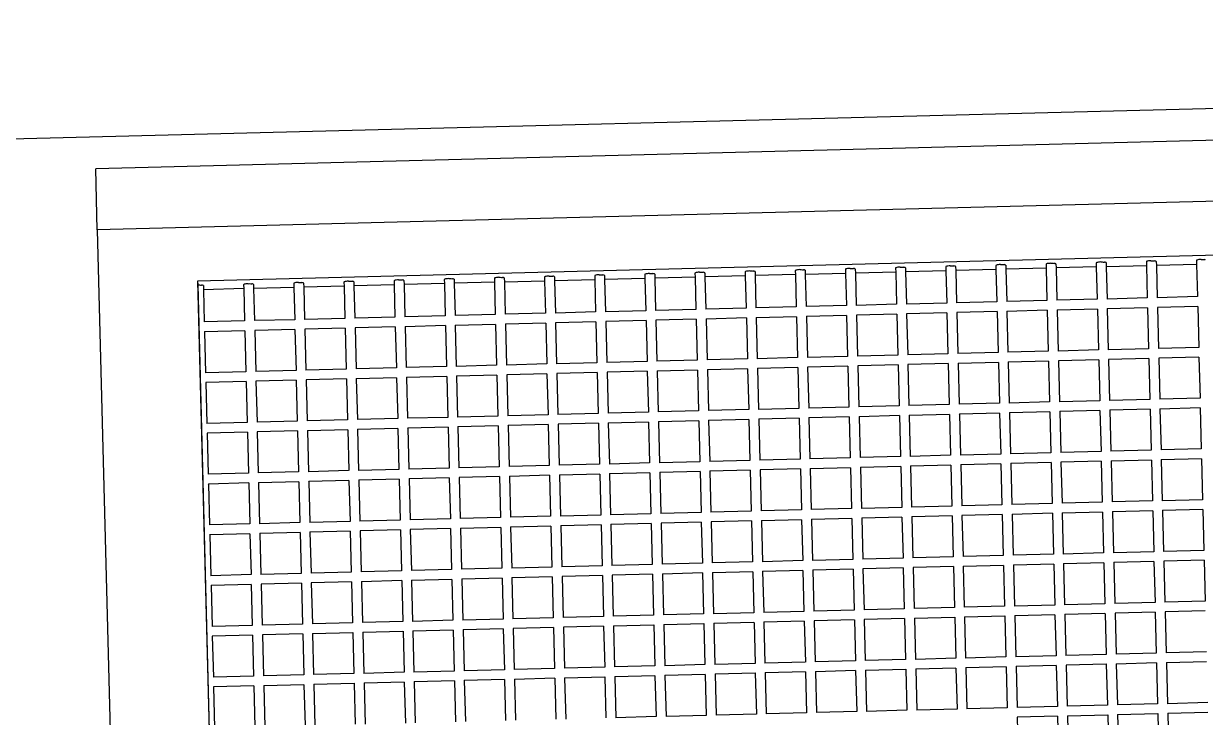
# Model space of a CAD drawing. Header units: inches. Extents: x -1841 to -80, y -100 to 1021.
# Drawn here: x -906.737 to -904.621, y 328.305 to 329.548 of the extents above; entities that cross this region are included whole.
import ezdxf

# ---------------------------------------------------------------- set-up
doc = ezdxf.new("R2010")
doc.units = ezdxf.units.IN
doc.header["$MEASUREMENT"] = 0
doc.layers.add('Edges', color=7, linetype='Continuous')

# ---------------------------------------------------------------- blocks, each defined once
blk = doc.blocks.new('infrared patio heater fr')
at = {"layer": 'Edges'}
for p, q in [((38, -8.984), (38, 6.971)), ((38, -9.061), (38, 6.971)), ((40, -10.152), (40, 6.998)), ((18.633, 0.173), (18.633, 1.001)), ((18.834, 0.173), (18.833, 1.001)), ((19.646, 0.173), (19.646, 1.001)), ((19.847, 0.173), (19.846, 1.001)), ((20.66, 0.173), (20.66, 1.001)), ((20.86, 0.173), (20.859, 1.001)), ((21.673, 0.173), (21.673, 1.001)), ((17.82, 0.173), (18.633, 0.173)), ((18.633, 0.167), (18.633, 0.173)), ((18.833, 0.17), (18.834, 0.173)), ((18.834, 0.173), (19.646, 0.173)), ((19.646, 0.167), (19.646, 0.173)), ((19.846, 0.17), (19.847, 0.173)), ((19.847, 0.173), (20.66, 0.173)), ((20.66, 0.167), (20.66, 0.173)), ((20.859, 0.17), (20.86, 0.173)), ((20.86, 0.173), (21.673, 0.173)), ((21.673, 0.167), (21.673, 0.173)), ((17.819, -0.026), (18.633, -0.025)), ((18.633, -0.853), (18.633, -0.025)), ((18.833, -0.026), (19.646, -0.025)), ((18.834, -0.853), (18.833, -0.026)), ((19.646, -0.853), (19.646, -0.025)), ((19.846, -0.026), (20.66, -0.025)), ((19.848, -0.853), (19.846, -0.026)), ((20.66, -0.853), (20.66, -0.025)), ((20.859, -0.026), (21.673, -0.025)), ((20.861, -0.853), (20.859, -0.026)), ((21.673, -0.853), (21.673, -0.025)), ((21.873, -0.026), (22.686, -0.025)), ((21.874, -0.853), (21.873, -0.026)), ((22.686, -0.853), (22.686, -0.025)), ((22.886, -0.026), (23.7, -0.025)), ((22.888, -0.853), (22.886, -0.026)), ((23.7, -0.853), (23.7, -0.025)), ((23.899, -0.026), (24.713, -0.025)), ((23.901, -0.853), (23.899, -0.026)), ((24.713, -0.853), (24.713, -0.025)), ((24.913, -0.026), (25.726, -0.025)), ((24.914, -0.853), (24.913, -0.026)), ((25.726, -0.853), (25.726, -0.025)), ((25.926, -0.026), (26.74, -0.025)), ((25.928, -0.853), (25.926, -0.026)), ((26.74, -0.853), (26.74, -0.025)), ((26.939, -0.026), (27.753, -0.025)), ((26.941, -0.853), (26.939, -0.026)), ((27.753, -0.853), (27.753, -0.025)), ((27.953, -0.026), (28.766, -0.025)), ((27.954, -0.853), (27.953, -0.026)), ((28.766, -0.853), (28.766, -0.025)), ((28.966, -0.026), (29.78, -0.025)), ((28.968, -0.853), (28.966, -0.026)), ((29.78, -0.853), (29.78, -0.025)), ((29.981, -0.853), (29.979, -0.026)), ((30.793, -0.853), (30.793, -0.025)), ((30.994, -0.853), (30.993, -0.026)), ((31.806, -0.853), (31.806, -0.025)), ((32.008, -0.853), (32.006, -0.026)), ((32.82, -0.853), (32.82, -0.025)), ((33.021, -0.853), (33.019, -0.026)), ((33.833, -0.853), (33.833, -0.025)), ((34.034, -0.853), (34.033, -0.026)), ((34.846, -0.853), (34.846, -0.025)), ((35.048, -0.853), (35.046, -0.026)), ((35.86, -0.853), (35.86, -0.025)), ((36.061, -0.853), (36.059, -0.026)), ((36.873, -0.853), (36.873, -0.025)), ((37.074, -0.853), (37.073, -0.026)), ((37.886, -0.853), (37.886, -0.025)), ((17.821, -0.853), (18.633, -0.853)), ((18.633, -0.859), (18.633, -0.853)), ((18.833, -0.855), (18.834, -0.853)), ((18.834, -0.853), (19.646, -0.853)), ((19.646, -0.859), (19.646, -0.853)), ((19.846, -0.855), (19.848, -0.853)), ((19.848, -0.853), (20.66, -0.853)), ((20.66, -0.859), (20.66, -0.853)), ((20.859, -0.855), (20.861, -0.853)), ((20.861, -0.853), (21.673, -0.853)), ((21.673, -0.859), (21.673, -0.853)), ((21.873, -0.855), (21.874, -0.853)), ((21.874, -0.853), (22.686, -0.853)), ((22.686, -0.859), (22.686, -0.853)), ((22.886, -0.855), (22.888, -0.853)), ((22.888, -0.853), (23.7, -0.853)), ((23.7, -0.859), (23.7, -0.853)), ((23.899, -0.855), (23.901, -0.853)), ((23.901, -0.853), (24.713, -0.853)), ((24.713, -0.859), (24.713, -0.853)), ((24.913, -0.855), (24.914, -0.853)), ((24.914, -0.853), (25.726, -0.853)), ((25.726, -0.859), (25.726, -0.853)), ((25.926, -0.855), (25.928, -0.853)), ((25.928, -0.853), (26.74, -0.853)), ((26.74, -0.859), (26.74, -0.853)), ((26.939, -0.855), (26.941, -0.853)), ((26.941, -0.853), (27.753, -0.853)), ((27.753, -0.859), (27.753, -0.853)), ((27.953, -0.855), (27.954, -0.853)), ((27.954, -0.853), (28.766, -0.853)), ((28.766, -0.859), (28.766, -0.853)), ((28.966, -0.855), (28.968, -0.853)), ((28.968, -0.853), (29.78, -0.853)), ((29.78, -0.859), (29.78, -0.853)), ((29.979, -0.855), (29.981, -0.853)), ((29.981, -0.853), (30.793, -0.853)), ((30.793, -0.859), (30.793, -0.853)), ((30.993, -0.855), (30.994, -0.853)), ((30.994, -0.853), (31.806, -0.853)), ((31.806, -0.859), (31.806, -0.853)), ((32.006, -0.855), (32.008, -0.853)), ((32.008, -0.853), (32.82, -0.853)), ((32.82, -0.859), (32.82, -0.853)), ((33.019, -0.855), (33.021, -0.853)), ((33.021, -0.853), (33.833, -0.853)), ((33.833, -0.859), (33.833, -0.853)), ((34.033, -0.855), (34.034, -0.853)), ((34.034, -0.853), (34.846, -0.853)), ((34.846, -0.859), (34.846, -0.853)), ((35.046, -0.855), (35.048, -0.853)), ((35.048, -0.853), (35.86, -0.853)), ((35.86, -0.859), (35.86, -0.853)), ((36.059, -0.855), (36.061, -0.853)), ((36.061, -0.853), (36.873, -0.853)), ((36.873, -0.859), (36.873, -0.853)), ((37.073, -0.855), (37.074, -0.853)), ((37.074, -0.853), (37.886, -0.853)), ((37.886, -0.859), (37.886, -0.853)), ((17.819, -1.052), (18.633, -1.051)), ((18.633, -1.879), (18.633, -1.051)), ((18.833, -1.052), (19.646, -1.051)), ((18.833, -1.881), (18.833, -1.052)), ((19.646, -1.879), (19.646, -1.051)), ((19.846, -1.052), (20.66, -1.051)), ((19.846, -1.881), (19.846, -1.052)), ((20.66, -1.879), (20.66, -1.051)), ((20.859, -1.052), (21.673, -1.051)), ((20.859, -1.881), (20.859, -1.052)), ((21.673, -1.879), (21.673, -1.051)), ((21.873, -1.052), (22.686, -1.051)), ((21.873, -1.881), (21.873, -1.052)), ((22.686, -1.879), (22.686, -1.051)), ((22.886, -1.881), (22.884, -1.051)), ((22.886, -1.052), (23.7, -1.051)), ((23.7, -1.879), (23.7, -1.051)), ((23.899, -1.052), (24.713, -1.051)), ((23.899, -1.881), (23.899, -1.052)), ((24.713, -1.879), (24.713, -1.051)), ((24.913, -1.052), (25.726, -1.051)), ((24.913, -1.881), (24.913, -1.052)), ((25.726, -1.879), (25.726, -1.051)), ((25.926, -1.881), (25.924, -1.051)), ((25.926, -1.052), (26.74, -1.051)), ((26.74, -1.879), (26.74, -1.051)), ((26.939, -1.052), (27.753, -1.051)), ((26.939, -1.881), (26.939, -1.052)), ((27.753, -1.879), (27.753, -1.051)), ((27.953, -1.052), (28.766, -1.051)), ((27.953, -1.881), (27.953, -1.052)), ((28.766, -1.879), (28.766, -1.051)), ((28.966, -1.881), (28.964, -1.051)), ((28.966, -1.052), (29.78, -1.051)), ((29.78, -1.879), (29.78, -1.051)), ((29.979, -1.052), (30.793, -1.051)), ((29.979, -1.881), (29.979, -1.052)), ((30.793, -1.879), (30.793, -1.051)), ((30.993, -1.052), (31.806, -1.051)), ((30.993, -1.881), (30.993, -1.052)), ((31.806, -1.879), (31.806, -1.051)), ((32.006, -1.052), (32.82, -1.051)), ((32.006, -1.881), (32.006, -1.052)), ((32.82, -1.879), (32.82, -1.051)), ((33.019, -1.052), (33.833, -1.051)), ((33.019, -1.881), (33.019, -1.052)), ((33.833, -1.879), (33.833, -1.051)), ((34.033, -1.052), (34.846, -1.051)), ((34.033, -1.881), (34.033, -1.052)), ((34.846, -1.879), (34.846, -1.051)), ((35.046, -1.052), (35.86, -1.051)), ((35.046, -1.881), (35.046, -1.052)), ((35.86, -1.879), (35.86, -1.051)), ((36.059, -1.052), (36.873, -1.051)), ((36.059, -1.881), (36.059, -1.052)), ((36.873, -1.879), (36.873, -1.051)), ((37.073, -1.052), (37.886, -1.051)), ((37.073, -1.881), (37.073, -1.052)), ((37.886, -1.879), (37.886, -1.051)), ((17.822, -1.879), (18.633, -1.879)), ((18.633, -1.884), (18.633, -1.879)), ((18.835, -1.879), (19.646, -1.879)), ((19.646, -1.884), (19.646, -1.879)), ((19.849, -1.879), (20.66, -1.879)), ((20.66, -1.884), (20.66, -1.879)), ((20.862, -1.879), (21.673, -1.879)), ((21.673, -1.884), (21.673, -1.879)), ((21.875, -1.879), (22.686, -1.879)), ((22.686, -1.884), (22.686, -1.879)), ((22.889, -1.879), (23.7, -1.879)), ((23.7, -1.884), (23.7, -1.879)), ((23.902, -1.879), (24.713, -1.879)), ((24.713, -1.884), (24.713, -1.879)), ((24.915, -1.879), (25.726, -1.879)), ((25.726, -1.884), (25.726, -1.879)), ((25.929, -1.879), (26.74, -1.879)), ((26.74, -1.884), (26.74, -1.879)), ((26.942, -1.879), (27.753, -1.879)), ((27.753, -1.884), (27.753, -1.879)), ((27.955, -1.879), (28.766, -1.879)), ((28.766, -1.884), (28.766, -1.879)), ((28.969, -1.879), (29.78, -1.879)), ((29.78, -1.884), (29.78, -1.879)), ((29.982, -1.879), (30.793, -1.879)), ((30.793, -1.884), (30.793, -1.879)), ((30.995, -1.879), (31.806, -1.879)), ((31.806, -1.884), (31.806, -1.879)), ((32.009, -1.879), (32.82, -1.879)), ((32.82, -1.884), (32.82, -1.879)), ((33.022, -1.879), (33.833, -1.879)), ((33.833, -1.884), (33.833, -1.879)), ((34.035, -1.879), (34.846, -1.879)), ((34.846, -1.884), (34.846, -1.879)), ((35.049, -1.879), (35.86, -1.879)), ((35.86, -1.884), (35.86, -1.879)), ((36.062, -1.879), (36.873, -1.879)), ((36.873, -1.884), (36.873, -1.879)), ((37.075, -1.879), (37.886, -1.879)), ((37.886, -1.884), (37.886, -1.879)), ((17.819, -2.905), (17.819, -2.077)), ((17.819, -2.077), (18.633, -2.077)), ((18.633, -2.905), (18.633, -2.077)), ((18.833, -2.905), (18.833, -2.077)), ((18.833, -2.077), (19.646, -2.077)), ((19.646, -2.905), (19.646, -2.077)), ((19.846, -2.905), (19.846, -2.077)), ((19.846, -2.077), (20.66, -2.077)), ((20.66, -2.905), (20.66, -2.077)), ((20.859, -2.905), (20.859, -2.077)), ((20.859, -2.077), (21.673, -2.077)), ((21.673, -2.905), (21.673, -2.077)), ((21.873, -2.905), (21.873, -2.077)), ((21.873, -2.077), (22.686, -2.077)), ((22.686, -2.905), (22.686, -2.077)), ((22.886, -2.905), (22.886, -2.077)), ((22.886, -2.077), (23.7, -2.077)), ((23.7, -2.905), (23.7, -2.077)), ((23.899, -2.905), (23.899, -2.077)), ((23.899, -2.077), (24.713, -2.077)), ((24.713, -2.905), (24.713, -2.077)), ((24.913, -2.905), (24.913, -2.077)), ((24.913, -2.077), (25.726, -2.077)), ((25.726, -2.905), (25.726, -2.077)), ((25.926, -2.905), (25.926, -2.077)), ((25.926, -2.077), (26.74, -2.077)), ((26.74, -2.905), (26.74, -2.077)), ((26.939, -2.905), (26.939, -2.077)), ((26.939, -2.077), (27.753, -2.077)), ((27.753, -2.905), (27.753, -2.077)), ((27.953, -2.905), (27.953, -2.077)), ((27.953, -2.077), (28.766, -2.077)), ((28.766, -2.905), (28.766, -2.077)), ((28.966, -2.905), (28.966, -2.077)), ((28.966, -2.077), (29.78, -2.077)), ((29.78, -2.905), (29.78, -2.077)), ((29.979, -2.905), (29.979, -2.077)), ((29.979, -2.077), (30.793, -2.077)), ((30.793, -2.905), (30.793, -2.077)), ((30.993, -2.905), (30.993, -2.077)), ((30.993, -2.077), (31.806, -2.077)), ((31.806, -2.905), (31.806, -2.077)), ((32.006, -2.905), (32.006, -2.077)), ((32.006, -2.077), (32.82, -2.077)), ((32.82, -2.905), (32.82, -2.077)), ((33.019, -2.905), (33.019, -2.077)), ((33.019, -2.077), (33.833, -2.077)), ((33.833, -2.905), (33.833, -2.077)), ((34.033, -2.905), (34.033, -2.077)), ((34.033, -2.077), (34.846, -2.077)), ((34.846, -2.905), (34.846, -2.077)), ((35.046, -2.078), (35.86, -2.077)), ((35.046, -2.905), (35.046, -2.078)), ((35.86, -2.905), (35.86, -2.077)), ((36.059, -2.078), (36.873, -2.077)), ((36.059, -2.905), (36.059, -2.078)), ((36.873, -2.905), (36.873, -2.077)), ((37.073, -2.078), (37.886, -2.077)), ((37.073, -2.905), (37.073, -2.078)), ((37.886, -2.905), (37.886, -2.077)), ((17.819, -2.905), (18.633, -2.905)), ((17.819, -3.931), (17.819, -3.103)), ((17.819, -3.103), (18.633, -3.103)), ((18.633, -2.909), (18.633, -2.905)), ((18.633, -3.931), (18.633, -3.103)), ((18.833, -2.905), (19.646, -2.905)), ((18.833, -3.931), (18.833, -3.103)), ((18.833, -3.103), (19.646, -3.103)), ((19.646, -2.909), (19.646, -2.905)), ((19.646, -3.931), (19.646, -3.103)), ((19.846, -2.905), (20.66, -2.905)), ((19.846, -3.931), (19.846, -3.103)), ((19.846, -3.103), (20.66, -3.103)), ((20.66, -2.909), (20.66, -2.905)), ((20.66, -3.931), (20.66, -3.103)), ((20.859, -2.905), (21.673, -2.905)), ((20.859, -3.931), (20.859, -3.103)), ((20.859, -3.103), (21.673, -3.103)), ((21.673, -2.909), (21.673, -2.905)), ((21.673, -3.931), (21.673, -3.103)), ((21.873, -2.905), (22.686, -2.905)), ((21.873, -3.931), (21.873, -3.103)), ((21.873, -3.103), (22.686, -3.103)), ((22.686, -2.909), (22.686, -2.905)), ((22.686, -3.931), (22.686, -3.103)), ((22.886, -2.905), (23.7, -2.905)), ((22.886, -3.931), (22.886, -3.103)), ((22.886, -3.103), (23.7, -3.103)), ((23.7, -2.909), (23.7, -2.905)), ((23.7, -3.931), (23.7, -3.103)), ((23.899, -2.905), (24.713, -2.905)), ((23.899, -3.931), (23.899, -3.103)), ((23.899, -3.103), (24.713, -3.103)), ((24.713, -2.909), (24.713, -2.905)), ((24.713, -3.931), (24.713, -3.103)), ((24.913, -2.905), (25.726, -2.905)), ((24.913, -3.931), (24.913, -3.103)), ((24.913, -3.103), (25.726, -3.103)), ((25.726, -2.909), (25.726, -2.905)), ((25.726, -3.931), (25.726, -3.103)), ((25.926, -2.905), (26.74, -2.905)), ((25.926, -3.931), (25.926, -3.103)), ((25.926, -3.103), (26.74, -3.103)), ((26.74, -2.909), (26.74, -2.905)), ((26.74, -3.931), (26.74, -3.103)), ((26.939, -2.905), (27.753, -2.905)), ((26.939, -3.931), (26.939, -3.103)), ((26.939, -3.103), (27.753, -3.103)), ((27.753, -2.909), (27.753, -2.905)), ((27.753, -3.931), (27.753, -3.103)), ((27.953, -2.905), (28.766, -2.905)), ((27.953, -3.931), (27.953, -3.103)), ((27.953, -3.103), (28.766, -3.103)), ((28.766, -2.909), (28.766, -2.905)), ((28.766, -3.931), (28.766, -3.103)), ((28.966, -2.905), (29.78, -2.905)), ((28.966, -3.931), (28.966, -3.103)), ((28.966, -3.103), (29.78, -3.103)), ((29.78, -2.909), (29.78, -2.905)), ((29.78, -3.931), (29.78, -3.103)), ((29.979, -2.905), (30.793, -2.905)), ((29.979, -3.931), (29.979, -3.103)), ((29.979, -3.103), (30.793, -3.103)), ((30.793, -2.909), (30.793, -2.905)), ((30.793, -3.931), (30.793, -3.103)), ((30.993, -2.905), (31.806, -2.905)), ((30.993, -3.931), (30.993, -3.103)), ((30.993, -3.103), (31.806, -3.103)), ((31.806, -2.909), (31.806, -2.905)), ((31.806, -3.931), (31.806, -3.103)), ((32.006, -2.905), (32.82, -2.905)), ((32.006, -3.931), (32.006, -3.103)), ((32.006, -3.103), (32.82, -3.103)), ((32.82, -2.909), (32.82, -2.905)), ((32.82, -3.931), (32.82, -3.103)), ((33.019, -2.905), (33.833, -2.905)), ((33.019, -3.931), (33.019, -3.103)), ((33.019, -3.103), (33.833, -3.103)), ((33.833, -2.909), (33.833, -2.905)), ((33.833, -3.931), (33.833, -3.103)), ((34.033, -2.905), (34.846, -2.905)), ((34.033, -3.931), (34.033, -3.103)), ((34.033, -3.103), (34.846, -3.103)), ((34.846, -2.909), (34.846, -2.905)), ((35.046, -2.905), (35.86, -2.905)), ((35.86, -2.909), (35.86, -2.905)), ((36.059, -2.905), (36.873, -2.905)), ((36.873, -2.909), (36.873, -2.905)), ((37.073, -2.905), (37.886, -2.905)), ((37.886, -2.909), (37.886, -2.905)), ((34.846, -3.931), (34.846, -3.103)), ((35.046, -3.104), (35.86, -3.103)), ((35.046, -3.931), (35.046, -3.104)), ((35.86, -3.931), (35.86, -3.103)), ((36.059, -3.104), (36.873, -3.103)), ((36.059, -3.931), (36.059, -3.104)), ((36.873, -3.931), (36.873, -3.103)), ((37.073, -3.104), (37.886, -3.103)), ((37.073, -3.931), (37.073, -3.104)), ((37.886, -3.931), (37.886, -3.103)), ((17.819, -3.931), (18.633, -3.931)), ((18.633, -3.936), (18.633, -3.931)), ((18.833, -3.931), (19.646, -3.931)), ((19.646, -3.936), (19.646, -3.931)), ((19.846, -3.931), (20.66, -3.931)), ((20.66, -3.936), (20.66, -3.931)), ((20.859, -3.931), (21.673, -3.931)), ((21.673, -3.936), (21.673, -3.931)), ((21.873, -3.931), (22.686, -3.931)), ((22.686, -3.936), (22.686, -3.931)), ((22.886, -3.931), (23.7, -3.931)), ((23.7, -3.936), (23.7, -3.931)), ((23.899, -3.931), (24.713, -3.931)), ((24.713, -3.936), (24.713, -3.931)), ((24.913, -3.931), (25.726, -3.931)), ((25.726, -3.936), (25.726, -3.931)), ((25.926, -3.931), (26.74, -3.931)), ((26.74, -3.936), (26.74, -3.931)), ((26.939, -3.931), (27.753, -3.931)), ((27.753, -3.936), (27.753, -3.931)), ((27.953, -3.931), (28.766, -3.931)), ((28.766, -3.936), (28.766, -3.931)), ((28.966, -3.931), (29.78, -3.931)), ((29.781, -3.937), (29.78, -3.931)), ((29.979, -3.931), (30.793, -3.931)), ((30.794, -3.937), (30.793, -3.931)), ((30.993, -3.931), (31.806, -3.931)), ((31.806, -3.936), (31.806, -3.931)), ((32.006, -3.931), (32.82, -3.931)), ((32.82, -3.936), (32.82, -3.931)), ((33.019, -3.931), (33.833, -3.931)), ((33.833, -3.936), (33.833, -3.931)), ((34.033, -3.931), (34.846, -3.931)), ((34.846, -3.936), (34.846, -3.931)), ((35.046, -3.931), (35.86, -3.931)), ((35.86, -3.936), (35.86, -3.931)), ((36.059, -3.931), (36.873, -3.931)), ((36.873, -3.936), (36.873, -3.931)), ((37.073, -3.931), (37.886, -3.931)), ((37.888, -3.937), (37.886, -3.931)), ((17.819, -4.957), (17.819, -4.129)), ((17.819, -4.129), (18.633, -4.129)), ((18.633, -4.957), (18.633, -4.129)), ((18.833, -4.957), (18.833, -4.129)), ((18.833, -4.129), (19.646, -4.129)), ((19.646, -4.957), (19.646, -4.129)), ((19.846, -4.957), (19.846, -4.129)), ((19.846, -4.129), (20.66, -4.129)), ((20.66, -4.957), (20.66, -4.129)), ((20.859, -4.957), (20.859, -4.129)), ((20.859, -4.129), (21.673, -4.129)), ((21.673, -4.957), (21.673, -4.129)), ((21.873, -4.957), (21.873, -4.129)), ((21.873, -4.129), (22.686, -4.129)), ((22.686, -4.957), (22.686, -4.129)), ((22.886, -4.957), (22.886, -4.129)), ((22.886, -4.129), (23.7, -4.129)), ((23.7, -4.957), (23.7, -4.129)), ((23.899, -4.957), (23.899, -4.129)), ((23.899, -4.129), (24.713, -4.129)), ((24.713, -4.957), (24.713, -4.129)), ((24.913, -4.957), (24.913, -4.129)), ((24.913, -4.129), (25.726, -4.129)), ((25.726, -4.957), (25.726, -4.129)), ((25.926, -4.957), (25.926, -4.129)), ((25.926, -4.129), (26.74, -4.129)), ((26.74, -4.957), (26.74, -4.129)), ((26.939, -4.957), (26.939, -4.129)), ((26.939, -4.129), (27.753, -4.129)), ((27.753, -4.957), (27.753, -4.129)), ((27.953, -4.957), (27.953, -4.129)), ((27.953, -4.129), (28.766, -4.129)), ((28.766, -4.957), (28.766, -4.129)), ((28.966, -4.957), (28.966, -4.129)), ((28.966, -4.129), (29.78, -4.129)), ((29.78, -4.957), (29.78, -4.129)), ((29.979, -4.957), (29.979, -4.129)), ((29.979, -4.129), (30.793, -4.129)), ((30.793, -4.957), (30.793, -4.129)), ((30.993, -4.957), (30.993, -4.129)), ((30.993, -4.129), (31.806, -4.129)), ((31.806, -4.957), (31.806, -4.129)), ((32.006, -4.957), (32.006, -4.129)), ((32.006, -4.129), (32.82, -4.129)), ((32.82, -4.957), (32.82, -4.129)), ((33.019, -4.957), (33.019, -4.129)), ((33.019, -4.129), (33.833, -4.129)), ((33.833, -4.957), (33.833, -4.129)), ((34.033, -4.957), (34.033, -4.129)), ((34.033, -4.129), (34.846, -4.129)), ((34.846, -4.957), (34.846, -4.129)), ((35.046, -4.13), (35.86, -4.129)), ((35.046, -4.957), (35.046, -4.13)), ((35.86, -4.957), (35.86, -4.129)), ((36.059, -4.13), (36.873, -4.129)), ((36.059, -4.957), (36.059, -4.13)), ((36.873, -4.957), (36.873, -4.129)), ((37.073, -4.13), (37.886, -4.129)), ((37.073, -4.957), (37.073, -4.13)), ((37.886, -4.957), (37.886, -4.129)), ((17.819, -4.957), (18.633, -4.957)), ((18.633, -4.963), (18.633, -4.957)), ((18.833, -4.957), (19.646, -4.957)), ((19.646, -4.963), (19.646, -4.957)), ((19.846, -4.957), (20.66, -4.957)), ((20.66, -4.963), (20.66, -4.957)), ((20.859, -4.957), (21.673, -4.957)), ((21.673, -4.963), (21.673, -4.957)), ((21.873, -4.957), (22.686, -4.957)), ((22.686, -4.963), (22.686, -4.957)), ((22.886, -4.957), (23.7, -4.957)), ((23.7, -4.963), (23.7, -4.957)), ((23.899, -4.957), (24.713, -4.957)), ((24.713, -4.963), (24.713, -4.957)), ((24.913, -4.957), (25.726, -4.957)), ((25.726, -4.963), (25.726, -4.957)), ((25.926, -4.957), (26.74, -4.957)), ((26.74, -4.963), (26.74, -4.957)), ((26.939, -4.957), (27.753, -4.957)), ((27.753, -4.963), (27.753, -4.957)), ((27.953, -4.957), (28.766, -4.957)), ((28.766, -4.963), (28.766, -4.957)), ((28.966, -4.957), (29.78, -4.957)), ((29.781, -4.963), (29.78, -4.957)), ((29.979, -4.957), (30.793, -4.957)), ((30.793, -4.963), (30.793, -4.957)), ((30.993, -4.957), (31.806, -4.957)), ((31.806, -4.963), (31.806, -4.957)), ((32.006, -4.957), (32.82, -4.957)), ((32.82, -4.963), (32.82, -4.957)), ((33.019, -4.957), (33.833, -4.957)), ((33.833, -4.963), (33.833, -4.957)), ((34.033, -4.957), (34.846, -4.957)), ((34.846, -4.961), (34.846, -4.957)), ((35.046, -4.957), (35.86, -4.957)), ((35.861, -4.963), (35.86, -4.957)), ((36.059, -4.957), (36.873, -4.957)), ((36.873, -4.961), (36.873, -4.957)), ((37.073, -4.957), (37.886, -4.957)), ((37.888, -4.963), (37.886, -4.957)), ((17.819, -5.983), (17.819, -5.155)), ((17.819, -5.155), (18.633, -5.155)), ((18.633, -5.983), (18.633, -5.155)), ((18.833, -5.983), (18.833, -5.155)), ((18.833, -5.155), (19.646, -5.155)), ((19.646, -5.983), (19.646, -5.155)), ((19.846, -5.983), (19.846, -5.155)), ((19.846, -5.155), (20.66, -5.155)), ((20.66, -5.983), (20.66, -5.155)), ((20.859, -5.983), (20.859, -5.155)), ((20.859, -5.155), (21.673, -5.155)), ((21.673, -5.983), (21.673, -5.155)), ((21.873, -5.983), (21.873, -5.155)), ((21.873, -5.155), (22.686, -5.155)), ((22.686, -5.983), (22.686, -5.155)), ((22.886, -5.983), (22.886, -5.155)), ((22.886, -5.155), (23.7, -5.155)), ((23.7, -5.983), (23.7, -5.155)), ((23.899, -5.983), (23.899, -5.155)), ((23.899, -5.155), (24.713, -5.155)), ((24.713, -5.983), (24.713, -5.155)), ((24.913, -5.983), (24.913, -5.155)), ((24.913, -5.155), (25.726, -5.155)), ((25.726, -5.983), (25.726, -5.155)), ((25.926, -5.983), (25.926, -5.155)), ((25.926, -5.155), (26.74, -5.155)), ((26.74, -5.983), (26.74, -5.155)), ((26.939, -5.983), (26.939, -5.155)), ((26.939, -5.155), (27.753, -5.155)), ((27.753, -5.983), (27.753, -5.155)), ((27.953, -5.983), (27.953, -5.155)), ((27.953, -5.155), (28.766, -5.155)), ((28.766, -5.983), (28.766, -5.155)), ((28.966, -5.983), (28.966, -5.155)), ((28.966, -5.155), (29.78, -5.155)), ((29.78, -5.983), (29.78, -5.155)), ((29.979, -5.983), (29.979, -5.155)), ((29.979, -5.155), (30.793, -5.155)), ((30.793, -5.983), (30.793, -5.155)), ((30.993, -5.983), (30.993, -5.155)), ((30.993, -5.155), (31.806, -5.155)), ((31.806, -5.983), (31.806, -5.155)), ((32.006, -5.983), (32.006, -5.155)), ((32.006, -5.155), (32.82, -5.155)), ((32.82, -5.983), (32.82, -5.155)), ((33.019, -5.983), (33.019, -5.155)), ((33.019, -5.155), (33.833, -5.155)), ((33.833, -5.983), (33.833, -5.155)), ((34.033, -5.983), (34.033, -5.155)), ((34.033, -5.155), (34.846, -5.155)), ((34.846, -5.983), (34.846, -5.155)), ((35.046, -5.983), (35.044, -5.155)), ((35.048, -5.156), (35.86, -5.155)), ((35.86, -5.983), (35.86, -5.155)), ((36.059, -5.156), (36.873, -5.155)), ((36.059, -5.983), (36.059, -5.156)), ((36.873, -5.983), (36.873, -5.155)), ((37.073, -5.156), (37.886, -5.155)), ((37.073, -5.983), (37.073, -5.156)), ((37.886, -5.983), (37.886, -5.155)), ((17.819, -5.983), (18.633, -5.983)), ((17.819, -7.009), (17.819, -6.182)), ((17.819, -6.182), (18.633, -6.182)), ((18.633, -5.989), (18.633, -5.983)), ((18.633, -7.009), (18.633, -6.182)), ((18.833, -5.983), (19.646, -5.983)), ((18.833, -7.009), (18.833, -6.182)), ((18.833, -6.182), (19.646, -6.182)), ((19.646, -5.989), (19.646, -5.983)), ((19.646, -7.009), (19.646, -6.182)), ((19.846, -5.983), (20.66, -5.983)), ((19.846, -7.009), (19.846, -6.182)), ((19.846, -6.182), (20.66, -6.182)), ((20.66, -5.989), (20.66, -5.983)), ((20.66, -7.009), (20.66, -6.182)), ((20.859, -5.983), (21.673, -5.983)), ((20.859, -7.009), (20.859, -6.182)), ((20.859, -6.182), (21.673, -6.182)), ((21.673, -5.989), (21.673, -5.983)), ((21.673, -7.009), (21.673, -6.182)), ((21.873, -5.983), (22.686, -5.983)), ((21.873, -7.009), (21.873, -6.182)), ((21.873, -6.182), (22.686, -6.182)), ((22.688, -5.989), (22.686, -5.983)), ((22.686, -7.009), (22.686, -6.182)), ((22.886, -5.983), (23.7, -5.983)), ((22.886, -7.009), (22.886, -6.182)), ((22.886, -6.182), (23.7, -6.182)), ((23.7, -5.989), (23.7, -5.983)), ((23.7, -7.009), (23.7, -6.182)), ((23.899, -5.983), (24.713, -5.983)), ((23.899, -7.009), (23.899, -6.182)), ((23.899, -6.182), (24.713, -6.182)), ((24.713, -5.989), (24.713, -5.983)), ((24.713, -7.009), (24.713, -6.182)), ((24.913, -5.983), (25.726, -5.983)), ((24.913, -7.009), (24.913, -6.182)), ((24.913, -6.182), (25.726, -6.182)), ((25.726, -5.989), (25.726, -5.983)), ((25.726, -7.009), (25.726, -6.182)), ((25.926, -5.983), (26.74, -5.983)), ((25.926, -7.009), (25.926, -6.182)), ((25.926, -6.182), (26.74, -6.182)), ((26.74, -5.989), (26.74, -5.983)), ((26.74, -7.009), (26.74, -6.182)), ((26.939, -5.983), (27.753, -5.983)), ((26.939, -7.009), (26.939, -6.182)), ((26.939, -6.182), (27.753, -6.182)), ((27.753, -5.989), (27.753, -5.983)), ((27.753, -7.009), (27.753, -6.182)), ((27.953, -5.983), (28.766, -5.983)), ((27.953, -7.009), (27.953, -6.182)), ((27.953, -6.182), (28.766, -6.182)), ((28.766, -5.989), (28.766, -5.983)), ((28.766, -7.009), (28.766, -6.182)), ((28.966, -5.983), (29.78, -5.983)), ((28.966, -7.009), (28.966, -6.182)), ((28.966, -6.182), (29.78, -6.182)), ((29.782, -5.989), (29.78, -5.983)), ((29.78, -7.009), (29.78, -6.182)), ((29.979, -5.983), (30.793, -5.983)), ((29.979, -7.009), (29.979, -6.182)), ((29.979, -6.182), (30.793, -6.182)), ((30.795, -5.989), (30.793, -5.983)), ((30.793, -7.009), (30.793, -6.182)), ((30.993, -5.983), (31.806, -5.983)), ((30.993, -7.009), (30.993, -6.182)), ((30.993, -6.182), (31.806, -6.182)), ((31.808, -5.989), (31.806, -5.983)), ((31.806, -7.009), (31.806, -6.182)), ((32.006, -5.983), (32.82, -5.983)), ((32.006, -7.009), (32.006, -6.182)), ((32.006, -6.182), (32.82, -6.182)), ((32.822, -5.989), (32.82, -5.983)), ((32.82, -7.009), (32.82, -6.182)), ((33.019, -7.009), (33.018, -6.181)), ((33.018, -6.181), (33.833, -6.182)), ((33.019, -5.983), (33.833, -5.983)), ((33.835, -5.989), (33.833, -5.983)), ((33.833, -7.009), (33.833, -6.182)), ((34.033, -7.009), (34.031, -6.181)), ((34.031, -6.181), (34.846, -6.182)), ((34.033, -5.983), (34.846, -5.983)), ((34.846, -5.987), (34.846, -5.983)), ((34.846, -7.009), (34.846, -6.182)), ((35.046, -7.009), (35.044, -6.181)), ((35.044, -6.181), (35.86, -6.182)), ((35.046, -5.983), (35.86, -5.983)), ((35.86, -5.987), (35.86, -5.983)), ((35.86, -7.009), (35.86, -6.182)), ((36.059, -5.983), (36.873, -5.983)), ((36.059, -7.009), (36.059, -6.182)), ((36.059, -6.182), (36.873, -6.182)), ((36.873, -5.987), (36.873, -5.983)), ((36.873, -7.009), (36.873, -6.182)), ((37.073, -5.983), (37.886, -5.983)), ((37.073, -7.009), (37.073, -6.182)), ((37.073, -6.182), (37.886, -6.182)), ((37.886, -5.987), (37.886, -5.983)), ((37.886, -7.009), (37.886, -6.182)), ((17.819, -7.009), (18.633, -7.009)), ((18.633, -7.012), (18.633, -7.009)), ((18.833, -7.009), (19.646, -7.009)), ((19.646, -7.012), (19.646, -7.009)), ((19.846, -7.009), (20.66, -7.009)), ((20.66, -7.012), (20.66, -7.009)), ((20.859, -7.009), (21.673, -7.009)), ((21.673, -7.012), (21.673, -7.009)), ((21.873, -7.009), (22.686, -7.009)), ((22.686, -7.012), (22.686, -7.009)), ((22.886, -7.009), (23.7, -7.009)), ((23.7, -7.012), (23.7, -7.009)), ((23.899, -7.009), (24.713, -7.009)), ((24.713, -7.012), (24.713, -7.009)), ((24.913, -7.009), (25.726, -7.009)), ((25.726, -7.012), (25.726, -7.009)), ((25.926, -7.009), (26.74, -7.009)), ((26.74, -7.012), (26.74, -7.009)), ((26.939, -7.009), (27.753, -7.009)), ((27.753, -7.012), (27.753, -7.009)), ((27.953, -7.009), (28.766, -7.009)), ((28.766, -7.012), (28.766, -7.009)), ((28.966, -7.009), (29.78, -7.009)), ((29.78, -7.012), (29.78, -7.009)), ((29.979, -7.009), (30.793, -7.009)), ((30.793, -7.012), (30.793, -7.009)), ((30.993, -7.009), (31.806, -7.009)), ((31.806, -7.012), (31.806, -7.009)), ((32.006, -7.009), (32.82, -7.009)), ((32.82, -7.012), (32.82, -7.009)), ((33.019, -7.009), (33.833, -7.009)), ((33.833, -7.012), (33.833, -7.009)), ((34.033, -7.009), (34.846, -7.009)), ((34.846, -7.012), (34.846, -7.009)), ((35.046, -7.009), (35.86, -7.009)), ((35.86, -7.012), (35.86, -7.009)), ((36.059, -7.009), (36.873, -7.009)), ((36.873, -7.012), (36.873, -7.009)), ((37.073, -7.009), (37.886, -7.009)), ((37.886, -7.012), (37.886, -7.009)), ((17.819, -7.208), (18.633, -7.207)), ((17.819, -8.035), (17.819, -7.208)), ((18.633, -8.035), (18.633, -7.207)), ((18.833, -7.208), (19.646, -7.207)), ((18.833, -8.035), (18.833, -7.208)), ((19.646, -8.035), (19.646, -7.207)), ((19.846, -7.208), (20.66, -7.207)), ((19.846, -8.035), (19.846, -7.208)), ((20.66, -8.035), (20.66, -7.207)), ((20.859, -7.208), (21.673, -7.207)), ((20.859, -8.035), (20.859, -7.208)), ((21.673, -8.035), (21.673, -7.207)), ((21.873, -7.208), (22.686, -7.207)), ((21.873, -8.035), (21.873, -7.208)), ((22.686, -8.035), (22.686, -7.207)), ((22.886, -7.208), (23.7, -7.207)), ((22.886, -8.035), (22.886, -7.208)), ((23.7, -8.035), (23.7, -7.207)), ((23.899, -7.208), (24.713, -7.207)), ((23.899, -8.035), (23.899, -7.208)), ((24.713, -8.035), (24.713, -7.207)), ((24.913, -7.208), (25.726, -7.207)), ((24.913, -8.035), (24.913, -7.208)), ((25.726, -8.035), (25.726, -7.207)), ((25.926, -7.208), (26.74, -7.207)), ((25.926, -8.035), (25.926, -7.208)), ((26.74, -8.035), (26.74, -7.207)), ((26.939, -7.208), (27.753, -7.207)), ((26.939, -8.035), (26.939, -7.208)), ((27.753, -8.035), (27.753, -7.207)), ((27.953, -7.208), (28.766, -7.207)), ((27.953, -8.035), (27.953, -7.208)), ((28.766, -8.035), (28.766, -7.207)), ((28.966, -7.208), (29.78, -7.207)), ((28.966, -8.035), (28.966, -7.208)), ((29.78, -8.035), (29.78, -7.207)), ((29.979, -8.035), (29.978, -7.207)), ((29.978, -7.207), (30.793, -7.207)), ((30.793, -8.035), (30.793, -7.207)), ((30.993, -7.208), (31.806, -7.207)), ((30.993, -8.035), (30.993, -7.208)), ((31.806, -8.035), (31.806, -7.207)), ((32.006, -7.208), (32.82, -7.207)), ((32.006, -8.035), (32.006, -7.208)), ((32.82, -8.035), (32.82, -7.207)), ((33.019, -7.208), (33.833, -7.207)), ((33.019, -8.035), (33.019, -7.208)), ((33.833, -8.035), (33.833, -7.207)), ((34.033, -8.035), (34.031, -7.207)), ((34.031, -7.207), (34.846, -7.208)), ((34.846, -8.035), (34.846, -7.208)), ((35.046, -8.035), (35.044, -7.207)), ((35.044, -7.207), (35.86, -7.208)), ((35.86, -8.035), (35.86, -7.208)), ((36.059, -8.035), (36.059, -7.208)), ((36.059, -7.208), (36.873, -7.208)), ((36.873, -8.035), (36.873, -7.208)), ((37.073, -8.035), (37.071, -7.207)), ((37.071, -7.207), (37.886, -7.208)), ((37.886, -8.035), (37.886, -7.208)), ((17.819, -8.035), (18.633, -8.035)), ((18.633, -8.038), (18.633, -8.035)), ((18.833, -8.035), (19.646, -8.035)), ((19.646, -8.038), (19.646, -8.035)), ((19.846, -8.035), (20.66, -8.035)), ((20.66, -8.038), (20.66, -8.035)), ((20.859, -8.035), (21.673, -8.035)), ((21.673, -8.038), (21.673, -8.035)), ((21.873, -8.035), (22.686, -8.035)), ((22.686, -8.038), (22.686, -8.035)), ((22.886, -8.035), (23.7, -8.035)), ((23.7, -8.038), (23.7, -8.035)), ((23.899, -8.035), (24.713, -8.035)), ((24.713, -8.038), (24.713, -8.035)), ((24.913, -8.035), (25.726, -8.035)), ((25.726, -8.038), (25.726, -8.035)), ((25.926, -8.035), (26.74, -8.035)), ((26.74, -8.038), (26.74, -8.035)), ((26.939, -8.035), (27.753, -8.035)), ((27.753, -8.038), (27.753, -8.035)), ((27.953, -8.035), (28.766, -8.035)), ((28.766, -8.038), (28.766, -8.035)), ((28.966, -8.035), (29.78, -8.035)), ((29.78, -8.038), (29.78, -8.035)), ((29.979, -8.035), (30.793, -8.035)), ((30.793, -8.038), (30.793, -8.035)), ((30.993, -8.035), (31.806, -8.035)), ((31.806, -8.038), (31.806, -8.035)), ((32.006, -8.035), (32.82, -8.035)), ((32.82, -8.038), (32.82, -8.035)), ((33.019, -8.035), (33.833, -8.035)), ((33.833, -8.038), (33.833, -8.035)), ((34.033, -8.035), (34.846, -8.035)), ((34.846, -8.038), (34.846, -8.035)), ((35.046, -8.035), (35.86, -8.035)), ((35.86, -8.038), (35.86, -8.035)), ((36.059, -8.035), (36.873, -8.035)), ((36.873, -8.038), (36.873, -8.035)), ((37.073, -8.035), (37.886, -8.035)), ((37.886, -8.038), (37.886, -8.035)), ((17.819, -8.234), (18.633, -8.233)), ((17.819, -8.886), (17.819, -8.234)), ((18.633, -8.886), (18.633, -8.233)), ((18.833, -8.234), (19.646, -8.233)), ((18.833, -8.886), (18.833, -8.234)), ((19.646, -8.886), (19.646, -8.233)), ((19.846, -8.234), (20.66, -8.233)), ((19.846, -8.886), (19.846, -8.234)), ((20.66, -8.886), (20.66, -8.233)), ((20.859, -8.234), (21.673, -8.233)), ((20.859, -8.886), (20.859, -8.234)), ((21.673, -8.886), (21.673, -8.233)), ((21.873, -8.234), (22.686, -8.233)), ((21.873, -8.886), (21.873, -8.234)), ((22.686, -8.886), (22.686, -8.233)), ((22.886, -8.234), (23.7, -8.233)), ((22.886, -8.886), (22.886, -8.234)), ((23.7, -8.886), (23.7, -8.233)), ((23.899, -8.234), (24.713, -8.233)), ((23.899, -8.886), (23.899, -8.234)), ((24.713, -8.886), (24.713, -8.233)), ((24.913, -8.234), (25.726, -8.233)), ((24.913, -8.886), (24.913, -8.234)), ((25.726, -8.886), (25.726, -8.233)), ((25.926, -8.234), (26.74, -8.233)), ((25.926, -8.886), (25.926, -8.234)), ((26.74, -8.886), (26.74, -8.233)), ((26.939, -8.234), (27.753, -8.233)), ((26.939, -8.886), (26.939, -8.234)), ((27.753, -8.886), (27.753, -8.233)), ((27.953, -8.234), (28.766, -8.233)), ((27.953, -8.886), (27.953, -8.234)), ((28.766, -8.886), (28.766, -8.233)), ((28.966, -8.234), (29.78, -8.233)), ((28.966, -8.886), (28.966, -8.234)), ((29.78, -8.886), (29.78, -8.233)), ((29.979, -8.234), (30.793, -8.233)), ((29.979, -8.886), (29.979, -8.234)), ((30.793, -8.886), (30.793, -8.233)), ((30.993, -8.234), (31.806, -8.233)), ((30.993, -8.886), (30.993, -8.234)), ((31.806, -8.886), (31.806, -8.233)), ((32.006, -8.234), (32.82, -8.233)), ((32.006, -8.886), (32.006, -8.234)), ((32.82, -8.886), (32.82, -8.233)), ((33.019, -8.234), (33.833, -8.233)), ((33.019, -8.886), (33.019, -8.234)), ((33.833, -8.886), (33.833, -8.233)), ((34.033, -8.234), (34.846, -8.234)), ((34.033, -8.886), (34.033, -8.234)), ((34.846, -8.886), (34.846, -8.234)), ((35.044, -8.233), (35.86, -8.234)), ((35.046, -8.886), (35.044, -8.233)), ((35.86, -8.886), (35.86, -8.234)), ((36.058, -8.233), (36.873, -8.234)), ((36.059, -8.886), (36.058, -8.233)), ((36.873, -8.886), (36.873, -8.234)), ((37.071, -8.233), (37.886, -8.234)), ((37.073, -8.886), (37.071, -8.233)), ((37.886, -8.886), (37.886, -8.234)), ((-38, -9.061), (38, -9.061)), ((-38, -9.061), (38, -9.061)), ((17.637, -8.976), (17.654, -8.98)), ((17.676, -8.982), (17.654, -8.98)), ((17.7, -8.984), (17.676, -8.982)), ((17.726, -8.984), (17.7, -8.984)), ((17.726, -8.984), (17.752, -8.983)), ((17.752, -8.983), (17.775, -8.981)), ((17.775, -8.981), (17.795, -8.978)), ((17.795, -8.978), (17.809, -8.974)), ((17.809, -8.974), (17.818, -8.97)), ((17.818, -8.97), (17.819, -8.965)), ((17.819, -8.886), (18.633, -8.886)), ((17.819, -8.965), (17.819, -8.886)), ((17.819, -8.886), (18.633, -8.886)), ((18.633, -8.968), (18.633, -8.886)), ((18.633, -8.968), (18.638, -8.972)), ((18.638, -8.972), (18.65, -8.976)), ((18.65, -8.976), (18.667, -8.98)), ((18.689, -8.982), (18.667, -8.98)), ((18.714, -8.984), (18.689, -8.982)), ((18.74, -8.984), (18.714, -8.984)), ((18.74, -8.984), (18.765, -8.983)), ((18.765, -8.983), (18.789, -8.981)), ((18.789, -8.981), (18.808, -8.978)), ((18.808, -8.978), (18.823, -8.974)), ((18.823, -8.974), (18.831, -8.97)), ((18.831, -8.97), (18.833, -8.965)), ((18.833, -8.886), (19.646, -8.886)), ((18.833, -8.965), (18.833, -8.886)), ((18.833, -8.886), (19.646, -8.886)), ((19.646, -8.968), (19.646, -8.886)), ((19.646, -8.968), (19.652, -8.972)), ((19.652, -8.972), (19.663, -8.976)), ((19.663, -8.976), (19.681, -8.98)), ((19.702, -8.982), (19.681, -8.98)), ((19.727, -8.984), (19.702, -8.982)), ((19.753, -8.984), (19.727, -8.984)), ((19.753, -8.984), (19.779, -8.983)), ((19.779, -8.983), (19.802, -8.981)), ((19.802, -8.981), (19.822, -8.978)), ((19.822, -8.978), (19.836, -8.974)), ((19.836, -8.974), (19.844, -8.97)), ((19.844, -8.97), (19.846, -8.965)), ((19.846, -8.886), (20.66, -8.886)), ((19.846, -8.965), (19.846, -8.886)), ((19.846, -8.886), (20.66, -8.886)), ((20.66, -8.968), (20.66, -8.886)), ((20.66, -8.968), (20.665, -8.972)), ((20.665, -8.972), (20.677, -8.976)), ((20.677, -8.976), (20.694, -8.98)), ((20.716, -8.982), (20.694, -8.98)), ((20.74, -8.984), (20.716, -8.982)), ((20.766, -8.984), (20.74, -8.984)), ((20.766, -8.984), (20.792, -8.983)), ((20.792, -8.983), (20.815, -8.981)), ((20.815, -8.981), (20.835, -8.978)), ((20.835, -8.978), (20.849, -8.974)), ((20.849, -8.974), (20.858, -8.97)), ((20.858, -8.97), (20.859, -8.965)), ((20.859, -8.886), (21.673, -8.886)), ((20.859, -8.965), (20.859, -8.886)), ((20.859, -8.886), (21.673, -8.886)), ((21.673, -8.968), (21.673, -8.886)), ((21.673, -8.968), (21.678, -8.972)), ((21.678, -8.972), (21.69, -8.976)), ((21.69, -8.976), (21.707, -8.98)), ((21.729, -8.982), (21.707, -8.98)), ((21.754, -8.984), (21.729, -8.982)), ((21.78, -8.984), (21.754, -8.984)), ((21.78, -8.984), (21.805, -8.983)), ((21.805, -8.983), (21.829, -8.981)), ((21.829, -8.981), (21.848, -8.978)), ((21.848, -8.978), (21.863, -8.974)), ((21.863, -8.974), (21.871, -8.97)), ((21.871, -8.97), (21.873, -8.965)), ((21.873, -8.886), (22.686, -8.886)), ((21.873, -8.965), (21.873, -8.886)), ((21.873, -8.886), (22.686, -8.886)), ((22.686, -8.968), (22.686, -8.886)), ((22.686, -8.968), (22.692, -8.972)), ((22.692, -8.972), (22.703, -8.976)), ((22.703, -8.976), (22.721, -8.98)), ((22.742, -8.982), (22.721, -8.98)), ((22.767, -8.984), (22.742, -8.982)), ((22.793, -8.984), (22.767, -8.984)), ((22.793, -8.984), (22.819, -8.983)), ((22.819, -8.983), (22.842, -8.981)), ((22.842, -8.981), (22.862, -8.978)), ((22.862, -8.978), (22.876, -8.974)), ((22.876, -8.974), (22.884, -8.97)), ((22.884, -8.97), (22.886, -8.965)), ((22.886, -8.886), (23.7, -8.886)), ((22.886, -8.965), (22.886, -8.886)), ((22.886, -8.886), (23.7, -8.886)), ((23.7, -8.968), (23.7, -8.886)), ((23.7, -8.968), (23.705, -8.972)), ((23.705, -8.972), (23.717, -8.976)), ((23.717, -8.976), (23.734, -8.98)), ((23.756, -8.982), (23.734, -8.98)), ((23.78, -8.984), (23.756, -8.982)), ((23.806, -8.984), (23.78, -8.984)), ((23.806, -8.984), (23.832, -8.983)), ((23.832, -8.983), (23.855, -8.981)), ((23.855, -8.981), (23.875, -8.978)), ((23.875, -8.978), (23.889, -8.974)), ((23.889, -8.974), (23.898, -8.97)), ((23.898, -8.97), (23.899, -8.965)), ((23.899, -8.886), (24.713, -8.886)), ((23.899, -8.965), (23.899, -8.886)), ((23.899, -8.886), (24.713, -8.886)), ((24.713, -8.968), (24.713, -8.886)), ((24.713, -8.968), (24.718, -8.972)), ((24.718, -8.972), (24.73, -8.976)), ((24.73, -8.976), (24.747, -8.98)), ((24.769, -8.982), (24.747, -8.98)), ((24.794, -8.984), (24.769, -8.982)), ((24.82, -8.984), (24.794, -8.984)), ((24.82, -8.984), (24.845, -8.983)), ((24.845, -8.983), (24.869, -8.981)), ((24.869, -8.981), (24.888, -8.978)), ((24.888, -8.978), (24.903, -8.974)), ((24.903, -8.974), (24.911, -8.97)), ((24.911, -8.97), (24.913, -8.965)), ((24.913, -8.886), (25.726, -8.886)), ((24.913, -8.965), (24.913, -8.886)), ((24.913, -8.886), (25.726, -8.886)), ((25.726, -8.968), (25.726, -8.886)), ((25.726, -8.968), (25.732, -8.972)), ((25.732, -8.972), (25.743, -8.976)), ((25.743, -8.976), (25.761, -8.98)), ((25.782, -8.982), (25.761, -8.98)), ((25.807, -8.984), (25.782, -8.982)), ((25.833, -8.984), (25.807, -8.984)), ((25.833, -8.984), (25.859, -8.983)), ((25.859, -8.983), (25.882, -8.981)), ((25.882, -8.981), (25.902, -8.978)), ((25.902, -8.978), (25.916, -8.974)), ((25.916, -8.974), (25.924, -8.97)), ((25.924, -8.97), (25.926, -8.965)), ((25.926, -8.886), (26.74, -8.886)), ((25.926, -8.965), (25.926, -8.886)), ((25.926, -8.886), (26.74, -8.886)), ((26.74, -8.968), (26.74, -8.886)), ((26.74, -8.968), (26.745, -8.972)), ((26.745, -8.972), (26.757, -8.976)), ((26.757, -8.976), (26.774, -8.98)), ((26.796, -8.982), (26.774, -8.98)), ((26.82, -8.984), (26.796, -8.982)), ((26.846, -8.984), (26.82, -8.984)), ((26.846, -8.984), (26.872, -8.983)), ((26.872, -8.983), (26.895, -8.981)), ((26.895, -8.981), (26.915, -8.978)), ((26.915, -8.978), (26.929, -8.974)), ((26.929, -8.974), (26.938, -8.97)), ((26.938, -8.97), (26.939, -8.965)), ((26.939, -8.886), (27.753, -8.886)), ((26.939, -8.965), (26.939, -8.886)), ((26.939, -8.886), (27.753, -8.886)), ((27.753, -8.968), (27.753, -8.886)), ((27.753, -8.968), (27.758, -8.972)), ((27.758, -8.972), (27.77, -8.976)), ((27.77, -8.976), (27.787, -8.98)), ((27.809, -8.982), (27.787, -8.98)), ((27.834, -8.984), (27.809, -8.982)), ((27.86, -8.984), (27.834, -8.984)), ((27.86, -8.984), (27.885, -8.983)), ((27.885, -8.983), (27.909, -8.981)), ((27.909, -8.981), (27.928, -8.978)), ((27.928, -8.978), (27.943, -8.974)), ((27.943, -8.974), (27.951, -8.97)), ((27.951, -8.97), (27.953, -8.965)), ((27.953, -8.886), (28.766, -8.886)), ((27.953, -8.965), (27.953, -8.886)), ((27.953, -8.886), (28.766, -8.886)), ((28.766, -8.968), (28.766, -8.886)), ((28.766, -8.968), (28.772, -8.972)), ((28.772, -8.972), (28.783, -8.976)), ((28.783, -8.976), (28.801, -8.98)), ((28.822, -8.982), (28.801, -8.98)), ((28.847, -8.984), (28.822, -8.982)), ((28.873, -8.984), (28.847, -8.984)), ((28.873, -8.984), (28.899, -8.983)), ((28.899, -8.983), (28.922, -8.981)), ((28.922, -8.981), (28.942, -8.978)), ((28.942, -8.978), (28.956, -8.974)), ((28.956, -8.974), (28.964, -8.97)), ((28.964, -8.97), (28.966, -8.965)), ((28.966, -8.886), (29.78, -8.886)), ((28.966, -8.965), (28.966, -8.886)), ((28.966, -8.886), (29.78, -8.886)), ((29.78, -8.968), (29.78, -8.886)), ((29.78, -8.968), (29.785, -8.972)), ((29.785, -8.972), (29.797, -8.976)), ((29.797, -8.976), (29.814, -8.98)), ((29.836, -8.982), (29.814, -8.98)), ((29.86, -8.984), (29.836, -8.982)), ((29.886, -8.984), (29.86, -8.984)), ((29.886, -8.984), (29.912, -8.983)), ((29.912, -8.983), (29.935, -8.981)), ((29.935, -8.981), (29.955, -8.978)), ((29.955, -8.978), (29.969, -8.974)), ((29.969, -8.974), (29.978, -8.97)), ((29.978, -8.97), (29.979, -8.965)), ((29.979, -8.886), (30.793, -8.886)), ((29.979, -8.965), (29.979, -8.886)), ((29.979, -8.886), (30.793, -8.886)), ((30.793, -8.968), (30.793, -8.886)), ((30.793, -8.968), (30.798, -8.972)), ((30.798, -8.972), (30.81, -8.976)), ((30.81, -8.976), (30.827, -8.98)), ((30.849, -8.982), (30.827, -8.98)), ((30.874, -8.984), (30.849, -8.982)), ((30.9, -8.984), (30.874, -8.984)), ((30.9, -8.984), (30.925, -8.983)), ((30.925, -8.983), (30.949, -8.981)), ((30.949, -8.981), (30.968, -8.978)), ((30.968, -8.978), (30.983, -8.974)), ((30.983, -8.974), (30.991, -8.97)), ((30.991, -8.97), (30.993, -8.965)), ((30.993, -8.886), (31.806, -8.886)), ((30.993, -8.965), (30.993, -8.886)), ((30.993, -8.886), (31.806, -8.886)), ((31.806, -8.968), (31.806, -8.886)), ((31.806, -8.968), (31.812, -8.972)), ((31.812, -8.972), (31.823, -8.976)), ((31.823, -8.976), (31.841, -8.98)), ((31.862, -8.982), (31.841, -8.98)), ((31.887, -8.984), (31.862, -8.982)), ((31.913, -8.984), (31.887, -8.984)), ((31.913, -8.984), (31.939, -8.983)), ((31.939, -8.983), (31.962, -8.981)), ((31.962, -8.981), (31.982, -8.978)), ((31.982, -8.978), (31.996, -8.974)), ((31.996, -8.974), (32.004, -8.97)), ((32.004, -8.97), (32.006, -8.965)), ((32.006, -8.886), (32.82, -8.886)), ((32.006, -8.965), (32.006, -8.886)), ((32.006, -8.886), (32.82, -8.886)), ((32.82, -8.968), (32.82, -8.886)), ((32.82, -8.968), (32.825, -8.972)), ((32.825, -8.972), (32.837, -8.976)), ((32.837, -8.976), (32.854, -8.98)), ((32.876, -8.982), (32.854, -8.98)), ((32.9, -8.984), (32.876, -8.982)), ((32.926, -8.984), (32.9, -8.984)), ((32.926, -8.984), (32.952, -8.983)), ((32.952, -8.983), (32.975, -8.981)), ((32.975, -8.981), (32.995, -8.978)), ((32.995, -8.978), (33.009, -8.974)), ((33.009, -8.974), (33.018, -8.97)), ((33.018, -8.97), (33.019, -8.965)), ((33.019, -8.886), (33.833, -8.886)), ((33.019, -8.965), (33.019, -8.886)), ((33.019, -8.886), (33.833, -8.886)), ((33.833, -8.968), (33.833, -8.886)), ((33.833, -8.968), (33.838, -8.972)), ((33.838, -8.972), (33.85, -8.976)), ((33.85, -8.976), (33.867, -8.98)), ((33.889, -8.982), (33.867, -8.98)), ((33.914, -8.984), (33.889, -8.982)), ((33.94, -8.984), (33.914, -8.984)), ((33.94, -8.984), (33.965, -8.983)), ((33.965, -8.983), (33.989, -8.981)), ((33.989, -8.981), (34.008, -8.978)), ((34.008, -8.978), (34.023, -8.974)), ((34.023, -8.974), (34.031, -8.97)), ((34.031, -8.97), (34.033, -8.965)), ((34.033, -8.886), (34.846, -8.886)), ((34.033, -8.965), (34.033, -8.886)), ((34.033, -8.886), (34.846, -8.886)), ((34.846, -8.968), (34.846, -8.886)), ((34.846, -8.968), (34.852, -8.972)), ((34.852, -8.972), (34.863, -8.976)), ((34.863, -8.976), (34.881, -8.98)), ((34.902, -8.982), (34.881, -8.98)), ((34.927, -8.984), (34.902, -8.982)), ((34.953, -8.984), (34.927, -8.984)), ((34.953, -8.984), (34.979, -8.983)), ((34.979, -8.983), (35.002, -8.981)), ((35.002, -8.981), (35.022, -8.978)), ((35.022, -8.978), (35.036, -8.974)), ((35.036, -8.974), (35.044, -8.97)), ((35.044, -8.97), (35.046, -8.965)), ((35.046, -8.886), (35.86, -8.886)), ((35.046, -8.965), (35.046, -8.886)), ((35.046, -8.886), (35.86, -8.886)), ((35.86, -8.968), (35.86, -8.886)), ((35.86, -8.968), (35.865, -8.972)), ((35.865, -8.972), (35.877, -8.976)), ((35.877, -8.976), (35.894, -8.98)), ((35.916, -8.982), (35.894, -8.98)), ((35.94, -8.984), (35.916, -8.982)), ((35.966, -8.984), (35.94, -8.984)), ((35.966, -8.984), (35.992, -8.983)), ((35.992, -8.983), (36.015, -8.981)), ((36.015, -8.981), (36.035, -8.978)), ((36.035, -8.978), (36.049, -8.974)), ((36.049, -8.974), (36.058, -8.97)), ((36.058, -8.97), (36.059, -8.965)), ((36.059, -8.886), (36.873, -8.886)), ((36.059, -8.965), (36.059, -8.886)), ((36.059, -8.886), (36.873, -8.886)), ((36.873, -8.968), (36.873, -8.886)), ((36.873, -8.968), (36.878, -8.972)), ((36.878, -8.972), (36.89, -8.976)), ((36.89, -8.976), (36.907, -8.98)), ((36.929, -8.982), (36.907, -8.98)), ((36.954, -8.984), (36.929, -8.982)), ((36.98, -8.984), (36.954, -8.984)), ((36.98, -8.984), (37.005, -8.983)), ((37.005, -8.983), (37.029, -8.981)), ((37.029, -8.981), (37.048, -8.978)), ((37.048, -8.978), (37.063, -8.974)), ((37.063, -8.974), (37.071, -8.97)), ((37.071, -8.97), (37.073, -8.965)), ((37.073, -8.886), (37.886, -8.886)), ((37.073, -8.965), (37.073, -8.886)), ((37.073, -8.886), (37.886, -8.886)), ((37.886, -8.968), (37.886, -8.886)), ((37.886, -8.968), (37.892, -8.972)), ((37.892, -8.972), (37.903, -8.976)), ((37.903, -8.976), (37.921, -8.98)), ((37.942, -8.982), (37.921, -8.98)), ((37.967, -8.984), (37.942, -8.982)), ((37.993, -8.984), (37.967, -8.984)), ((37.993, -8.984), (38, -8.984)), ((38, -9.061), (38, -8.984)), ((-40, -10.152), (40, -10.152)), ((40, -10.152), (40, -11.382)), ((-40, -11.382), (40, -11.382)), ((-50, -12.027), (50, -12.027))]:
    blk.add_line(p, q, dxfattribs=at)

msp = doc.modelspace()

# ---------------------------------------------------------------- block references
at = {"color": 7, "lineweight": 25, "xscale": 0.08865189343224594, "yscale": 0.08865189343224594, "zscale": 0.08865189343224594, "rotation": 181.459086256612}
msp.add_blockref('infrared patio heater fr', (-903.0377, 328.3689), dxfattribs=at)

doc.saveas('drawing.dxf')
